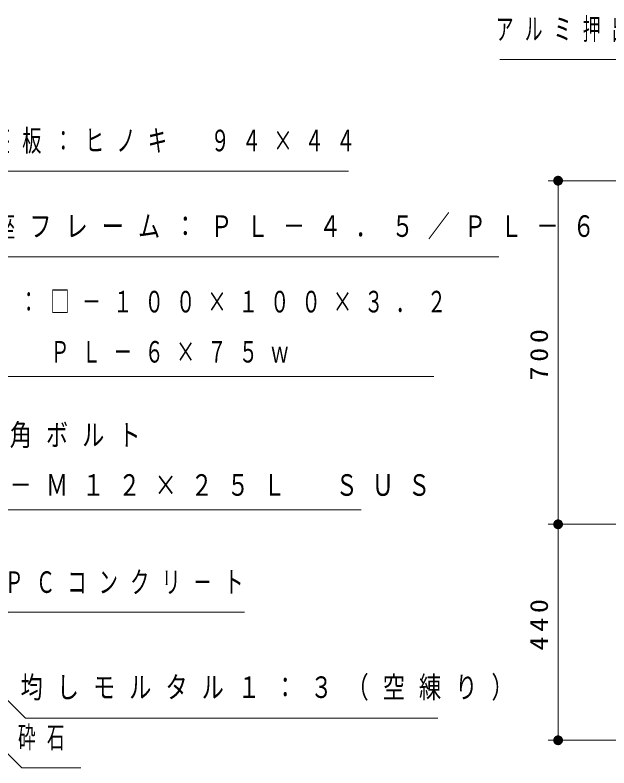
# Model space of a CAD drawing. Units: millimetres on the paper, with parts at other scales. Extents: x -365 to 0, y 0 to 257.
# Drawn here: x -171.7 to -111.2, y 69.7 to 146.4 of the extents above; entities that cross this region are included whole.
import ezdxf

# ---------------------------------------------------------------- set-up
doc = ezdxf.new("R2010")
doc.units = ezdxf.units.MM
doc.layers.add('LY_1', color=7, linetype='Continuous', lineweight=25)
doc.styles.add('ＭＳ ゴシック', font='')
doc.styles.get('ＭＳ ゴシック').set_extended_font_data('MS Gothic')

# ---------------------------------------------------------------- blocks, each defined once
blk = doc.blocks.new('filled_dot')
at = {"color": 0, "linetype": 'Continuous', "lineweight": -2, "const_width": 1.25}
blk.add_lwpolyline([(-0.625, 0, 1), (0.625, 0, 1)], format="xyb", close=True, dxfattribs=at)

msp = doc.modelspace()

# ---------------------------------------------------------------- linework, layer by layer
at = {"layer": 'LY_1', "lineweight": 13}
for p, q in [((-95.725, 129.521), (-117.375, 129.521)), ((-116.375, 94.521), (-116.375, 129.521)), ((-95.725, 94.521), (-117.375, 94.521)), ((-116.375, 72.521), (-116.375, 94.521)), ((-85.75, 72.521), (-117.375, 72.521))]:
    msp.add_line(p, q, dxfattribs=at)
for points in [[(-70.625, 114.183), (-98.292, 141.851), (-122.297, 141.851)], [(-190.651, 113.574), (-173.734, 130.491), (-137.708, 130.491)], [(-184.018, 111.162), (-173.411, 121.769), (-122.409, 121.769)], [(-184.332, 99.386), (-174.14, 109.578), (-129.025, 109.578)], [(-181.26, 90.164), (-175.421, 96.004), (-136.421, 96.004)], [(-176.967, 81.005), (-172.405, 85.567), (-148.319, 85.567)], [(-174.575, 78.721), (-170.639, 74.785), (-128.627, 74.785)], [(-174.513, 73.215), (-171.003, 69.704), (-164.974, 69.704)]]:
    msp.add_lwpolyline(points, dxfattribs=at)

# ---------------------------------------------------------------- block references
at = {"layer": 'LY_1', "lineweight": 13, "xscale": 0.4, "yscale": 0.4}
for p, rotation in [((-116.375, 129.521), 270), ((-116.375, 94.521), 90), ((-116.375, 94.521), 270), ((-116.375, 72.521), 90)]:
    msp.add_blockref('filled_dot', p, dxfattribs=dict(at, rotation=rotation))

# ---------------------------------------------------------------- texts
at = {"layer": 'LY_1', "char_height": 2.199, "attachment_point": 4, "style": 'ＭＳ ゴシック'}
for s, insert in [('\\T1.64;\\W0.6;アルミ押出化粧材', (-122.713, 144.851)), ('\\T1.64;\\W0.65;座板：ヒノキ\u3000９４×４４', (-174.149, 133.491)), ('\\T1.64;\\W0.75;座フレーム：ＰＬ－４．５／ＰＬ－６', (-173.919, 124.769)), ('\\T1.64;\\W0.65;脚：□－１００×１００×３．２', (-174.472, 117.078)), ('\\T1.64;\\W0.65;\u3000\u3000ＰＬ－６×７５ｗ\u3000\u3000\u3000\u3000\u3000', (-174.472, 112.078)), ('\\T1.64;\\W0.75;六角ボルト', (-175.918, 103.504)), ('\\T1.64;\\W0.75;２－Ｍ１２×２５Ｌ\u3000ＳＵＳ', (-175.918, 98.504)), ('\\T1.64;\\W0.65;ＰＣコンクリ－ト', (-172.753, 88.567)), ('\\T1.64;\\W0.75;均しモルタル１：３（空練り）', (-171.122, 77.785)), ('\\T1.64;\\W0.6;砕石', (-171.391, 72.704))]:
    msp.add_mtext(s, dxfattribs=dict(at, insert=insert))
at = {"layer": 'LY_1', "char_height": 1.833, "attachment_point": 8, "rotation": 90, "style": 'ＭＳ ゴシック'}
for s, insert in [('\\T1.33;\\W1.15;700', (-117.375, 112.021)), ('\\T1.33;\\W1.15;440', (-117.375, 84.521))]:
    msp.add_mtext(s, dxfattribs=dict(at, insert=insert))

doc.saveas('drawing.dxf')
